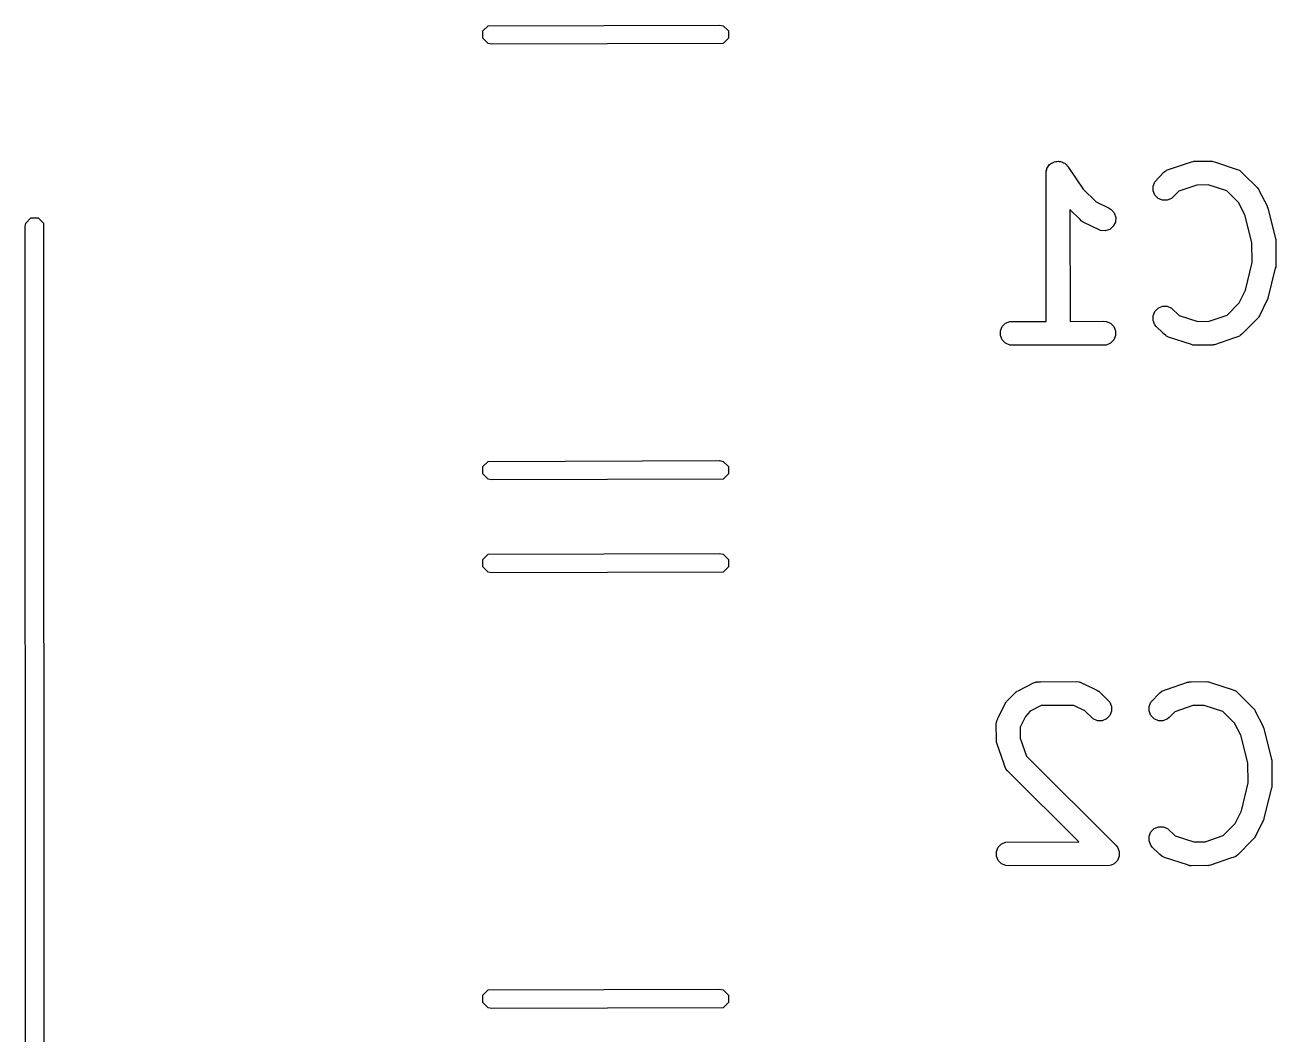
# Model space of a CAD drawing. Extents: x 208 to 341, y -149 to -108.
# Drawn here: x 242.85 to 250.66, y -113.91 to -107.6 of the extents above; entities that cross this region are included whole.
import ezdxf

# ---------------------------------------------------------------- set-up
doc = ezdxf.new("R2010")
doc.units = 0
doc.layers.add('BLACK', color=7, linetype='CONTINUOUS')

msp = doc.modelspace()

# ---------------------------------------------------------------- linework, layer by layer
at = {"layer": 'BLACK', "linetype": 'CONTINUOUS'}
for p, q in [((245.708315, -107.636846), (245.740787, -107.604374)), ((245.740787, -107.604374), (247.186252, -107.599807)), ((247.186252, -107.599807), (247.209213, -107.604374)), ((247.209213, -107.604374), (247.241685, -107.636846)), ((245.708315, -107.682768), (245.708315, -107.636846)), ((245.740787, -107.71524), (245.708315, -107.682768)), ((247.241685, -107.682768), (247.209213, -107.71524)), ((247.241685, -107.636846), (247.241685, -107.682768)), ((245.763748, -107.719807), (245.740787, -107.71524)), ((247.209213, -107.71524), (245.763748, -107.719807)), ((249.230738, -108.495853), (249.234826, -108.489747)), ((249.234826, -108.489747), (249.237639, -108.482958)), ((249.237639, -108.482958), (249.242889, -108.477707)), ((249.242889, -108.477707), (249.247021, -108.471538)), ((249.247021, -108.471538), (249.253135, -108.467461)), ((249.253135, -108.467461), (249.258331, -108.462266)), ((249.258331, -108.462266), (249.265191, -108.459424)), ((249.265191, -108.459424), (249.27137, -108.455305)), ((249.27137, -108.455305), (249.278578, -108.453879)), ((249.278578, -108.453879), (249.285367, -108.451067)), ((249.285367, -108.451067), (249.292794, -108.451067)), ((249.292794, -108.451067), (249.300078, -108.449626)), ((249.300078, -108.449626), (249.307283, -108.451067)), ((249.307283, -108.451067), (249.314631, -108.451067)), ((249.314631, -108.451067), (249.321491, -108.453908)), ((249.321491, -108.453908), (249.328772, -108.455365)), ((249.328772, -108.455365), (249.334877, -108.459453)), ((249.334877, -108.459453), (249.341667, -108.462266)), ((249.341667, -108.462266), (249.346917, -108.467516)), ((249.346917, -108.467516), (249.353087, -108.471648)), ((249.353087, -108.471648), (249.357376, -108.477975)), ((249.357376, -108.477975), (249.362359, -108.482958)), ((249.362359, -108.482958), (249.36488, -108.489045)), ((249.36488, -108.489045), (249.456794, -108.624632)), ((250.001634, -108.498686), (250.133424, -108.453475)), ((250.133424, -108.453475), (250.140679, -108.451825)), ((250.140679, -108.451825), (250.14251, -108.451067)), ((250.14251, -108.451067), (250.144106, -108.451046)), ((250.144106, -108.451046), (250.147761, -108.450215)), ((250.147761, -108.450215), (250.157061, -108.450876)), ((250.157061, -108.450876), (250.25238, -108.449626)), ((250.25238, -108.449626), (250.259785, -108.450355)), ((250.259785, -108.450355), (250.26176, -108.450215)), ((250.26176, -108.450215), (250.263246, -108.450696)), ((250.263246, -108.450696), (250.267012, -108.451067)), ((250.267012, -108.451067), (250.276375, -108.454945)), ((250.276375, -108.454945), (250.418954, -108.501094)), ((249.224999, -108.524547), (249.225014, -108.52447)), ((249.225004, -108.524573), (249.224999, -108.524547)), ((249.224999, -108.524626), (249.225004, -108.524573)), ((249.226313, -109.450509), (249.224999, -108.524626)), ((249.225014, -108.52447), (249.22644, -108.509994)), ((249.22644, -108.509994), (249.229281, -108.503133)), ((249.229281, -108.503133), (249.230738, -108.495853)), ((249.904306, -108.578196), (249.961252, -108.519212)), ((249.961252, -108.519212), (249.972617, -108.509885)), ((249.972617, -108.509885), (249.975105, -108.508854)), ((249.975105, -108.508854), (249.977142, -108.507088)), ((249.977142, -108.507088), (249.990105, -108.50264)), ((249.990105, -108.50264), (249.999653, -108.498686)), ((249.999653, -108.498686), (250.001634, -108.498686)), ((250.418954, -108.501094), (250.432379, -108.507088)), ((250.432379, -108.507088), (250.434414, -108.508853)), ((250.434414, -108.508853), (250.436905, -108.509885)), ((250.436905, -108.509885), (250.446843, -108.519633)), ((250.446843, -108.519633), (250.454486, -108.526262)), ((250.454486, -108.526262), (250.455337, -108.527965)), ((250.455337, -108.527965), (250.543508, -108.61445)), ((249.456794, -108.624632), (249.537085, -108.703388)), ((249.893107, -108.605233), (249.904306, -108.578196)), ((249.893107, -108.634495), (249.893107, -108.605233)), ((249.904306, -108.661532), (249.893107, -108.634495)), ((250.053221, -108.638174), (250.019699, -108.672897)), ((250.165927, -108.59951), (250.053221, -108.638174)), ((250.237306, -108.598574), (250.165927, -108.59951)), ((250.353233, -108.636097), (250.237306, -108.598574)), ((250.427442, -108.708887), (250.353233, -108.636097)), ((250.543508, -108.61445), (250.548228, -108.6202)), ((250.548228, -108.6202), (250.549725, -108.621499)), ((250.549725, -108.621499), (250.550451, -108.622909)), ((250.550451, -108.622909), (250.552836, -108.625815)), ((250.552836, -108.625815), (250.556487, -108.63463)), ((250.556487, -108.63463), (250.605176, -108.72918)), ((249.537085, -108.703388), (249.619254, -108.743258)), ((249.924998, -108.682224), (249.904306, -108.661532)), ((249.952035, -108.693423), (249.924998, -108.682224)), ((249.981297, -108.693423), (249.952035, -108.693423)), ((250.008334, -108.682224), (249.981297, -108.693423)), ((250.019699, -108.672897), (250.008334, -108.682224)), ((250.466133, -108.784022), (250.427442, -108.708887)), ((249.437971, -108.814453), (249.373901, -108.751607)), ((249.373901, -108.751607), (249.374893, -109.450144)), ((249.619254, -108.743258), (249.631697, -108.75109)), ((249.631697, -108.75109), (249.65087, -108.773198)), ((249.65087, -108.773198), (249.660124, -108.800959)), ((249.660124, -108.800959), (249.65805, -108.830149)), ((250.510751, -108.957452), (250.466133, -108.784022)), ((250.605176, -108.72918), (250.605585, -108.730249)), ((250.605585, -108.730249), (250.605908, -108.730685)), ((250.605908, -108.730685), (250.606227, -108.731928)), ((250.606227, -108.731928), (250.610431, -108.742911)), ((250.610431, -108.742911), (250.610956, -108.750308)), ((250.610956, -108.750308), (250.658474, -108.935007)), ((242.85, -108.86), (242.854567, -108.837039)), ((242.854567, -119.152961), (242.85, -108.86)), ((242.854567, -108.837039), (242.887039, -108.804567)), ((242.887039, -108.804567), (242.932961, -108.804567)), ((242.932961, -108.804567), (242.965433, -108.837039)), ((242.965433, -108.837039), (242.97, -119.13)), ((249.444491, -108.821971), (249.437971, -108.814453)), ((249.447684, -108.823981), (249.444491, -108.821971)), ((249.448807, -108.825082), (249.447684, -108.823981)), ((249.450639, -108.82584), (249.448807, -108.825082)), ((249.456934, -108.829803), (249.450639, -108.82584)), ((249.565903, -108.882677), (249.456934, -108.829803)), ((249.622855, -108.875497), (249.595093, -108.884751)), ((249.644962, -108.856324), (249.622855, -108.875497)), ((249.65805, -108.830149), (249.644962, -108.856324)), ((249.595093, -108.884751), (249.565903, -108.882677)), ((250.511893, -109.082224), (250.510751, -108.957452)), ((250.658474, -108.935007), (250.658849, -108.937543)), ((250.658849, -108.937543), (250.659272, -108.938565)), ((250.659272, -108.938565), (250.659289, -108.940526)), ((250.659289, -108.940526), (250.660624, -108.949551)), ((250.660624, -108.949551), (250.659445, -108.957474)), ((250.659445, -108.957474), (250.660713, -109.096054)), ((250.469867, -109.255347), (250.511893, -109.082224)), ((250.659272, -109.110686), (250.656095, -109.118354)), ((250.660169, -109.101571), (250.659272, -109.110686)), ((250.660624, -109.0997), (250.660169, -109.101571)), ((250.660713, -109.096054), (250.660461, -109.098607)), ((250.660461, -109.098607), (250.660624, -109.0997)), ((250.656095, -109.118354), (250.610855, -109.30472)), ((250.431142, -109.335157), (250.469867, -109.255347)), ((250.356865, -109.410883), (250.431142, -109.335157)), ((250.601825, -109.324076), (250.557557, -109.415309)), ((250.605908, -109.318566), (250.601825, -109.324076)), ((250.609843, -109.30755), (250.605908, -109.318566)), ((250.610431, -109.30634), (250.609843, -109.30755)), ((250.610469, -109.305799), (250.610431, -109.30634)), ((250.610855, -109.30472), (250.610469, -109.305799)), ((249.893107, -109.414755), (249.904306, -109.387719)), ((249.893107, -109.444018), (249.893107, -109.414755)), ((249.904306, -109.387719), (249.924999, -109.367026)), ((249.924999, -109.367026), (249.952035, -109.355828)), ((249.952035, -109.355828), (249.981298, -109.355828)), ((249.981298, -109.355828), (250.008334, -109.367027)), ((250.008334, -109.367027), (250.056023, -109.413069)), ((250.056023, -109.413069), (250.172215, -109.450677)), ((250.243593, -109.449741), (250.356865, -109.410883)), ((250.549725, -109.427752), (250.542202, -109.434275)), ((250.551737, -109.424555), (250.549725, -109.427752)), ((250.552836, -109.423435), (250.551737, -109.424555)), ((250.553593, -109.421605), (250.552836, -109.423435)), ((250.557557, -109.415309), (250.553593, -109.421605)), ((248.940726, -109.509994), (248.951925, -109.482958)), ((248.951925, -109.482958), (248.972617, -109.462266)), ((248.972617, -109.462266), (248.999653, -109.451067)), ((248.999653, -109.451067), (249.226313, -109.450509)), ((249.374893, -109.450144), (249.585713, -109.449626)), ((249.585713, -109.449626), (249.600345, -109.451067)), ((249.600345, -109.451067), (249.627381, -109.462266)), ((249.627381, -109.462266), (249.648073, -109.482958)), ((249.648073, -109.482958), (249.659272, -109.509994)), ((249.904305, -109.471054), (249.893107, -109.444018)), ((249.913632, -109.482419), (249.904305, -109.471054)), ((249.954457, -109.521834), (249.913632, -109.482419)), ((250.172215, -109.450677), (250.243593, -109.449741)), ((250.542202, -109.434275), (250.44827, -109.53004)), ((248.940726, -109.539258), (248.940726, -109.509994)), ((248.951925, -109.566294), (248.940726, -109.539258)), ((248.972617, -109.586986), (248.951925, -109.566294)), ((249.648073, -109.566294), (249.627381, -109.586986)), ((249.659272, -109.539258), (249.648073, -109.566294)), ((249.659272, -109.509994), (249.659272, -109.539258)), ((249.955035, -109.52299), (249.954457, -109.521834)), ((249.961126, -109.528273), (249.955035, -109.52299)), ((249.972617, -109.539367), (249.961126, -109.528273)), ((249.975105, -109.540397), (249.972617, -109.539367)), ((249.977142, -109.542164), (249.975105, -109.540397)), ((249.990568, -109.548158), (249.977142, -109.542164)), ((250.133149, -109.594307), (249.990568, -109.548158)), ((250.407887, -109.550566), (250.276097, -109.595777)), ((250.409869, -109.550566), (250.407887, -109.550566)), ((250.419421, -109.546609), (250.409869, -109.550566)), ((250.432379, -109.542164), (250.419421, -109.546609)), ((250.434414, -109.540398), (250.432379, -109.542164)), ((250.436905, -109.539367), (250.434414, -109.540398)), ((250.44827, -109.53004), (250.436905, -109.539367)), ((248.999653, -109.598185), (248.972617, -109.586986)), ((249.014285, -109.599626), (248.999653, -109.598185)), ((249.600345, -109.598185), (249.014285, -109.599626)), ((249.627381, -109.586986), (249.600345, -109.598185)), ((250.14251, -109.598185), (250.133149, -109.594307)), ((250.146273, -109.598555), (250.14251, -109.598185)), ((250.147761, -109.599037), (250.146273, -109.598555)), ((250.149735, -109.598896), (250.147761, -109.599037)), ((250.157142, -109.599626), (250.149735, -109.598896)), ((250.252459, -109.598375), (250.157142, -109.599626)), ((250.26176, -109.599037), (250.252459, -109.598375)), ((250.265414, -109.598205), (250.26176, -109.599037)), ((250.267012, -109.598185), (250.265414, -109.598205)), ((250.268843, -109.597426), (250.267012, -109.598185)), ((250.276097, -109.595777), (250.268843, -109.597426)), ((245.708315, -110.356846), (245.740787, -110.324374)), ((245.708315, -110.402768), (245.708315, -110.356846)), ((245.740787, -110.324374), (247.186252, -110.319807)), ((247.186252, -110.319807), (247.209213, -110.324374)), ((247.209213, -110.324374), (247.241685, -110.356846)), ((247.241685, -110.356846), (247.241685, -110.402768)), ((245.740787, -110.43524), (245.708315, -110.402768)), ((245.763748, -110.439807), (245.740787, -110.43524)), ((247.209213, -110.43524), (245.763748, -110.439807)), ((247.241685, -110.402768), (247.209213, -110.43524)), ((245.708315, -110.936846), (245.740787, -110.904374)), ((245.740787, -110.904374), (247.186252, -110.899807)), ((247.186252, -110.899807), (247.209213, -110.904374)), ((247.209213, -110.904374), (247.241685, -110.936846)), ((245.708315, -110.982768), (245.708315, -110.936846)), ((245.740787, -111.01524), (245.708315, -110.982768)), ((247.241685, -110.982768), (247.209213, -111.01524)), ((247.241685, -110.936846), (247.241685, -110.982768)), ((245.763748, -111.019807), (245.740787, -111.01524)), ((247.209213, -111.01524), (245.763748, -111.019807)), ((248.984148, -111.818247), (249.03149, -111.769212)), ((249.03149, -111.769212), (249.037239, -111.764493)), ((249.037239, -111.764493), (249.038539, -111.762995)), ((249.038539, -111.762995), (249.039952, -111.762267)), ((249.039952, -111.762267), (249.042855, -111.759885)), ((249.042855, -111.759885), (249.051665, -111.756235)), ((249.051665, -111.756235), (249.14622, -111.707544)), ((249.14622, -111.707544), (249.159951, -111.702289)), ((249.159951, -111.702289), (249.16264, -111.702097)), ((249.16264, -111.702097), (249.165129, -111.701067)), ((249.165129, -111.701067), (249.178198, -111.700992)), ((249.178198, -111.700992), (249.189141, -111.700215)), ((249.189141, -111.700215), (249.19125, -111.700918)), ((249.19125, -111.700918), (249.417856, -111.699626)), ((249.417856, -111.699626), (249.432488, -111.701067)), ((249.432488, -111.701067), (249.434977, -111.702098)), ((249.434977, -111.702098), (249.437665, -111.702289)), ((249.437665, -111.702289), (249.450658, -111.708593)), ((249.450658, -111.708593), (249.459524, -111.712266)), ((249.459524, -111.712266), (249.460746, -111.713488)), ((249.460746, -111.713488), (249.546635, -111.755163)), ((249.546635, -111.755163), (249.552934, -111.759127)), ((249.552934, -111.759127), (249.554762, -111.759885)), ((249.554762, -111.759885), (249.555932, -111.761015)), ((249.555932, -111.761015), (249.559078, -111.762995)), ((249.559078, -111.762995), (249.56471, -111.769489)), ((249.56471, -111.769489), (249.613746, -111.816831)), ((249.879306, -111.828196), (249.936252, -111.769212)), ((249.936252, -111.769212), (249.947617, -111.759885)), ((249.947617, -111.759885), (249.950105, -111.758854)), ((249.950105, -111.758854), (249.952142, -111.757088)), ((249.952142, -111.757088), (249.965105, -111.75264)), ((249.965105, -111.75264), (249.974653, -111.748686)), ((249.974653, -111.748686), (249.976634, -111.748686)), ((249.976634, -111.748686), (250.108424, -111.703475)), ((250.108424, -111.703475), (250.115679, -111.701825)), ((250.115679, -111.701825), (250.11751, -111.701067)), ((250.11751, -111.701067), (250.119106, -111.701046)), ((250.119106, -111.701046), (250.122761, -111.700215)), ((250.122761, -111.700215), (250.132061, -111.700876)), ((250.132061, -111.700876), (250.22738, -111.699626)), ((250.22738, -111.699626), (250.234785, -111.700355)), ((250.234785, -111.700355), (250.23676, -111.700215)), ((250.23676, -111.700215), (250.238246, -111.700696)), ((250.238246, -111.700696), (250.242012, -111.701067)), ((250.242012, -111.701067), (250.251375, -111.704945)), ((250.251375, -111.704945), (250.393954, -111.751094)), ((250.393954, -111.751094), (250.407379, -111.757088)), ((250.407379, -111.757088), (250.409414, -111.758853)), ((250.409414, -111.758853), (250.411905, -111.759885)), ((250.411905, -111.759885), (250.421843, -111.769633)), ((250.421843, -111.769633), (250.429486, -111.776262)), ((248.928147, -111.922211), (248.969822, -111.836323)), ((248.969822, -111.836323), (248.973786, -111.830023)), ((248.973786, -111.830023), (248.974544, -111.828196)), ((248.974544, -111.828196), (248.975674, -111.827025)), ((248.975674, -111.827025), (248.977654, -111.82388)), ((248.977654, -111.82388), (248.984148, -111.818247)), ((249.398068, -111.848381), (249.195332, -111.849537)), ((249.46669, -111.881678), (249.398068, -111.848381)), ((249.613746, -111.816831), (249.623073, -111.828196)), ((249.623073, -111.828196), (249.634272, -111.855232)), ((249.868107, -111.855233), (249.879306, -111.828196)), ((250.212306, -111.848574), (250.140927, -111.84951)), ((250.328233, -111.886097), (250.212306, -111.848574)), ((250.429486, -111.776262), (250.430337, -111.777965)), ((250.430337, -111.777965), (250.518508, -111.86445)), ((248.923252, -111.932299), (248.926925, -111.923434)), ((248.926925, -111.923434), (248.928147, -111.922211)), ((249.096337, -111.916267), (249.063288, -111.984377)), ((249.126581, -111.88494), (249.096337, -111.916267)), ((249.195332, -111.849537), (249.126581, -111.88494)), ((249.519045, -111.932224), (249.46669, -111.881678)), ((249.623073, -111.911531), (249.60238, -111.932224)), ((249.634272, -111.884495), (249.623073, -111.911531)), ((249.634272, -111.855232), (249.634272, -111.884495)), ((249.868107, -111.884495), (249.868107, -111.855233)), ((249.879306, -111.911532), (249.868107, -111.884495)), ((249.899998, -111.932224), (249.879306, -111.911532)), ((249.994699, -111.922897), (249.983334, -111.932224)), ((250.028221, -111.888174), (249.994699, -111.922897)), ((250.140927, -111.84951), (250.028221, -111.888174)), ((250.402442, -111.958887), (250.328233, -111.886097)), ((250.518508, -111.86445), (250.523228, -111.8702)), ((250.523228, -111.8702), (250.524725, -111.871499)), ((250.524725, -111.871499), (250.525451, -111.872909)), ((250.525451, -111.872909), (250.527836, -111.875815)), ((250.527836, -111.875815), (250.531487, -111.88463)), ((250.531487, -111.88463), (250.580176, -111.97918)), ((248.914285, -111.965102), (248.915726, -111.95047)), ((248.915535, -112.060419), (248.914285, -111.965102)), ((248.915726, -111.95047), (248.916757, -111.94798)), ((248.916757, -111.94798), (248.916948, -111.945293)), ((248.916948, -111.945293), (248.923252, -111.932299)), ((249.063288, -111.984377), (249.064169, -112.051553)), ((249.546081, -111.943423), (249.519045, -111.932224)), ((249.575344, -111.943423), (249.546081, -111.943423)), ((249.60238, -111.932224), (249.575344, -111.943423)), ((249.927035, -111.943423), (249.899998, -111.932224)), ((249.956297, -111.943423), (249.927035, -111.943423)), ((249.983334, -111.932224), (249.956297, -111.943423)), ((250.441133, -112.034022), (250.402442, -111.958887)), ((250.580176, -111.97918), (250.580585, -111.980249)), ((250.580585, -111.980249), (250.580908, -111.980685)), ((250.580908, -111.980685), (250.581227, -111.981928)), ((250.581227, -111.981928), (250.585431, -111.992911)), ((250.585431, -111.992911), (250.585956, -112.000308)), ((250.585956, -112.000308), (250.633474, -112.185007)), ((248.914874, -112.06972), (248.915535, -112.060419)), ((248.915705, -112.073374), (248.914874, -112.06972)), ((248.915726, -112.074972), (248.915705, -112.073374)), ((248.916484, -112.076803), (248.915726, -112.074972)), ((248.918134, -112.084057), (248.916484, -112.076803)), ((249.064169, -112.051553), (249.103227, -112.165406)), ((250.485751, -112.207452), (250.441133, -112.034022)), ((248.963345, -112.215847), (248.918134, -112.084057)), ((248.963345, -112.217828), (248.963345, -112.215847)), ((248.9673, -112.227377), (248.963345, -112.217828)), ((248.971747, -112.240339), (248.9673, -112.227377)), ((249.103227, -112.165406), (249.661365, -112.721593)), ((250.486893, -112.332224), (250.485751, -112.207452)), ((250.633474, -112.185007), (250.633849, -112.187543)), ((250.633849, -112.187543), (250.634272, -112.188565)), ((250.634272, -112.188565), (250.634289, -112.190526)), ((250.634289, -112.190526), (250.635624, -112.199551)), ((250.635624, -112.199551), (250.634445, -112.207474)), ((250.634445, -112.207474), (250.635713, -112.346054)), ((248.973512, -112.242374), (248.971747, -112.240339)), ((248.974544, -112.244865), (248.973512, -112.242374)), ((248.983871, -112.25623), (248.974544, -112.244865)), ((249.42923, -112.700033), (248.983871, -112.25623)), ((250.444867, -112.505347), (250.486893, -112.332224)), ((250.631095, -112.368354), (250.585855, -112.55472)), ((250.634272, -112.360686), (250.631095, -112.368354)), ((250.635169, -112.351571), (250.634272, -112.360686)), ((250.635624, -112.3497), (250.635169, -112.351571)), ((250.635713, -112.346054), (250.635461, -112.348607)), ((250.635461, -112.348607), (250.635624, -112.3497)), ((250.406142, -112.585157), (250.444867, -112.505347)), ((249.879306, -112.637719), (249.899999, -112.617026)), ((249.899999, -112.617026), (249.927035, -112.605828)), ((249.927035, -112.605828), (249.956298, -112.605828)), ((249.956298, -112.605828), (249.983334, -112.617027)), ((249.983334, -112.617027), (250.031023, -112.663069)), ((250.331865, -112.660883), (250.406142, -112.585157)), ((250.576825, -112.574076), (250.532557, -112.665309)), ((250.580908, -112.568566), (250.576825, -112.574076)), ((250.584843, -112.55755), (250.580908, -112.568566)), ((250.585431, -112.55634), (250.584843, -112.55755)), ((250.585469, -112.555799), (250.585431, -112.55634)), ((250.585855, -112.55472), (250.585469, -112.555799)), ((248.947617, -112.712266), (248.974653, -112.701067)), ((248.974653, -112.701067), (249.42923, -112.700033)), ((249.868107, -112.664755), (249.879306, -112.637719)), ((249.868107, -112.694018), (249.868107, -112.664755)), ((249.879305, -112.721054), (249.868107, -112.694018)), ((250.031023, -112.663069), (250.147215, -112.700677)), ((250.147215, -112.700677), (250.218593, -112.699741)), ((250.218593, -112.699741), (250.331865, -112.660883)), ((250.517202, -112.684275), (250.42327, -112.78004)), ((250.524725, -112.677752), (250.517202, -112.684275)), ((250.526737, -112.674555), (250.524725, -112.677752)), ((250.527836, -112.673435), (250.526737, -112.674555)), ((250.528593, -112.671605), (250.527836, -112.673435)), ((250.532557, -112.665309), (250.528593, -112.671605)), ((248.915726, -112.759994), (248.926925, -112.732958)), ((248.915726, -112.789258), (248.915726, -112.759994)), ((248.926925, -112.732958), (248.947617, -112.712266)), ((249.661365, -112.721593), (249.670693, -112.732958)), ((249.670693, -112.732958), (249.681891, -112.759995)), ((249.681891, -112.759995), (249.681891, -112.789258)), ((249.888632, -112.732419), (249.879305, -112.721054)), ((249.929457, -112.771834), (249.888632, -112.732419)), ((249.930035, -112.77299), (249.929457, -112.771834)), ((249.936126, -112.778273), (249.930035, -112.77299)), ((249.947617, -112.789367), (249.936126, -112.778273)), ((250.42327, -112.78004), (250.411905, -112.789367)), ((248.926925, -112.816294), (248.915726, -112.789258)), ((248.947617, -112.836986), (248.926925, -112.816294)), ((248.974653, -112.848185), (248.947617, -112.836986)), ((248.989285, -112.849626), (248.974653, -112.848185)), ((249.622964, -112.848185), (248.989285, -112.849626)), ((249.630882, -112.844905), (249.622964, -112.848185)), ((249.65, -112.836987), (249.630882, -112.844905)), ((249.670692, -112.816294), (249.65, -112.836987)), ((249.681891, -112.789258), (249.670692, -112.816294)), ((249.950105, -112.790397), (249.947617, -112.789367)), ((249.952142, -112.792164), (249.950105, -112.790397)), ((249.965568, -112.798158), (249.952142, -112.792164)), ((250.108149, -112.844307), (249.965568, -112.798158)), ((250.11751, -112.848185), (250.108149, -112.844307)), ((250.121273, -112.848555), (250.11751, -112.848185)), ((250.122761, -112.849037), (250.121273, -112.848555)), ((250.124735, -112.848896), (250.122761, -112.849037)), ((250.132142, -112.849626), (250.124735, -112.848896)), ((250.227459, -112.848375), (250.132142, -112.849626)), ((250.23676, -112.849037), (250.227459, -112.848375)), ((250.240414, -112.848205), (250.23676, -112.849037)), ((250.242012, -112.848185), (250.240414, -112.848205)), ((250.243843, -112.847426), (250.242012, -112.848185)), ((250.251097, -112.845777), (250.243843, -112.847426)), ((250.382887, -112.800566), (250.251097, -112.845777)), ((250.384869, -112.800566), (250.382887, -112.800566)), ((250.394421, -112.796609), (250.384869, -112.800566)), ((250.407379, -112.792164), (250.394421, -112.796609)), ((250.409414, -112.790398), (250.407379, -112.792164)), ((250.411905, -112.789367), (250.409414, -112.790398)), ((245.708315, -113.656846), (245.740787, -113.624374)), ((245.740787, -113.624374), (247.186252, -113.619807)), ((247.186252, -113.619807), (247.209213, -113.624374)), ((247.209213, -113.624374), (247.241685, -113.656846)), ((245.708315, -113.702768), (245.708315, -113.656846)), ((245.740787, -113.73524), (245.708315, -113.702768)), ((247.241685, -113.702768), (247.209213, -113.73524)), ((247.241685, -113.656846), (247.241685, -113.702768)), ((245.763748, -113.739807), (245.740787, -113.73524)), ((247.209213, -113.73524), (245.763748, -113.739807))]:
    msp.add_line(p, q, dxfattribs=at)

doc.saveas('drawing.dxf')
